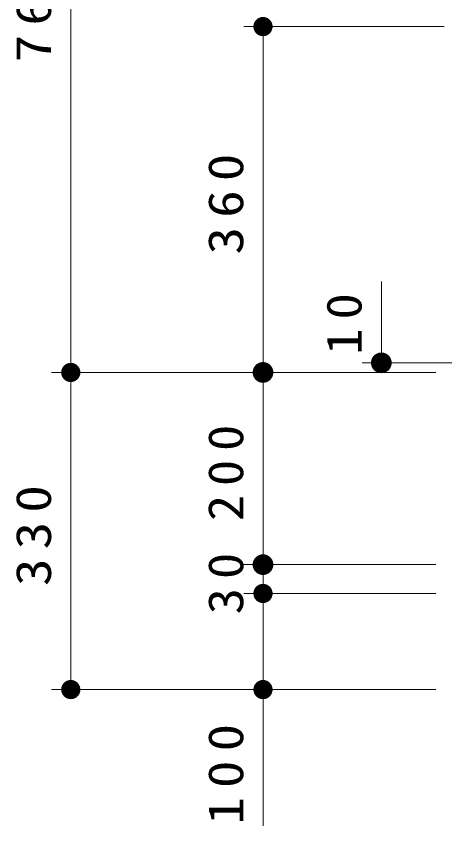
# Model space of a CAD drawing. Units: millimetres on the paper, scale 1:20. Extents: x -365 to 12, y -38 to 257.
# Drawn here: x -148.4 to -126.1, y 74.5 to 116.62 of the extents above; entities that cross this region are included whole.
import ezdxf

# ---------------------------------------------------------------- set-up
doc = ezdxf.new("R2010")
doc.units = ezdxf.units.MM
doc.layers.add('1_20', color=3, linetype='Continuous', lineweight=25)
doc.styles.add('ＭＳ ゴシック', font='')
doc.styles.get('ＭＳ ゴシック').set_extended_font_data('MS Gothic')

# ---------------------------------------------------------------- blocks, each defined once
blk = doc.blocks.new('filled_dot')
at = {"color": 0, "linetype": 'Continuous', "lineweight": -2, "const_width": 1.25}
blk.add_lwpolyline([(-0.625, 0, 1), (0.625, 0, 1)], format="xyb", close=True, dxfattribs=at)

msp = doc.modelspace()

# ---------------------------------------------------------------- linework, layer by layer
at = {"layer": '1_20', "color": 7, "lineweight": 13}
for p, q in [((-145.558, 98.086), (-145.558, 136.086)), ((-126.141, 116.08), (-136.558, 116.08)), ((-135.558, 98.086), (-135.558, 116.08)), ((-129.401, 98.086), (-129.401, 102.809)), ((-123.558, 98.586), (-130.401, 98.586)), ((-126.558, 98.086), (-146.558, 98.086)), ((-145.558, 81.586), (-145.558, 98.086)), ((-126.558, 98.086), (-136.558, 98.086)), ((-135.558, 88.086), (-135.558, 98.086)), ((-126.558, 88.086), (-136.558, 88.086)), ((-135.558, 86.586), (-135.558, 88.086)), ((-126.558, 86.586), (-136.558, 86.586)), ((-135.558, 74.498), (-135.558, 86.586)), ((-126.558, 81.586), (-146.558, 81.586))]:
    msp.add_line(p, q, dxfattribs=at)

# ---------------------------------------------------------------- block references
for p, xscale, yscale, rotation in [((-135.558, 116.08), 0.4, 0.4, 270), ((-129.401, 98.586), 0.431, 0.431, 270), ((-145.558, 98.086), 0.4, 0.4, 270), ((-135.558, 98.086), 0.431, 0.431, 270), ((-135.558, 98.086), 0.4, 0.4, 90), ((-135.558, 88.086), 0.431, 0.431, 270), ((-135.558, 86.586), 0.4, 0.4, 270), ((-145.558, 81.586), 0.4, 0.4, 90), ((-135.558, 81.586), 0.4, 0.4, 90)]:
    msp.add_blockref('filled_dot', p, dxfattribs=dict(at, xscale=xscale, yscale=yscale, rotation=rotation))

# ---------------------------------------------------------------- texts
at = {"layer": '1_20', "color": 7, "char_height": 1.833, "attachment_point": 8, "rotation": 90, "style": 'ＭＳ ゴシック'}
for s, insert in [('\\T1.33;\\W1.15;760', (-146.558, 117.086)), ('\\T1.33;\\W1.15;360', (-136.558, 107.083)), ('\\T1.34;\\W1.1;10', (-130.401, 100.84)), ('\\T1.33;\\W1.1;200', (-136.558, 93.086)), ('\\T1.33;\\W1.15;330', (-146.558, 89.836)), ('\\T1.34;\\W1.1;30', (-136.558, 87.336)), ('\\T1.33;\\W1.15;100', (-136.558, 77.415))]:
    msp.add_mtext(s, dxfattribs=dict(at, insert=insert))

doc.saveas('drawing.dxf')
